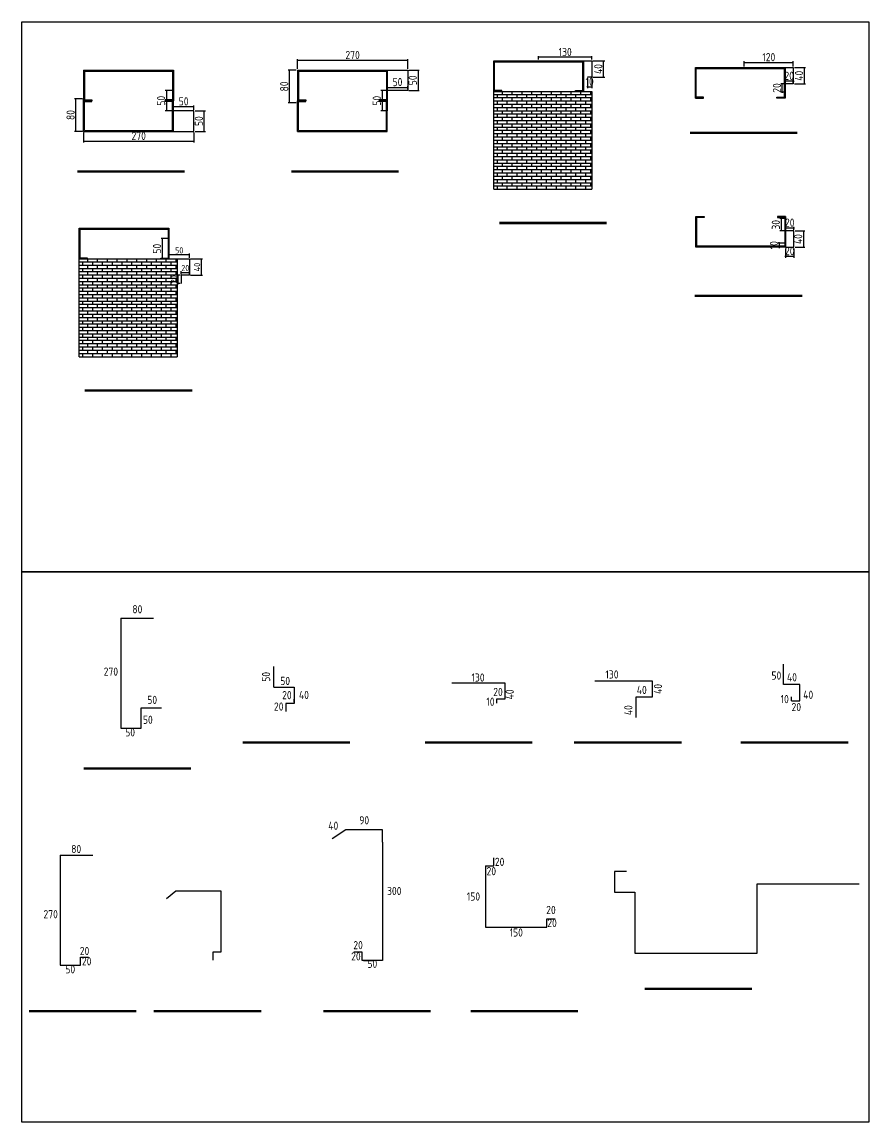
# Model space of a CAD drawing. Extents: x 810015 to 1451442, y -271755 to 145013.
# Drawn here: x 1251540 to 1272170, y 51790 to 78737 of the extents above; entities that cross this region are included whole.
import ezdxf

# ---------------------------------------------------------------- set-up
doc = ezdxf.new("R2010")
doc.units = 0
doc.header["$LTSCALE"] = 1000
doc.header["$MEASUREMENT"] = 0
doc.styles.get("Standard").update_dxf_attribs({"font": 'gbenor.shx', "bigfont": 'gbcbig.shx'})
doc.dimstyles.get("Standard").update_dxf_attribs({"dimscale": 100, "dimtxt": 2.5, "dimasz": 1, "dimexe": 2.5, "dimexo": 3, "dimgap": 1.5, "dimtad": 1, "dimdec": 0, "dimzin": 0, "dimdsep": 46, "dimtxsty": 'Standard', "dimblk": 'ARCHTICK', "dimcen": 0.09, "dimadec": 0, "dimazin": 0, "dimtfac": 1, "dimtdec": 0, "dimtix": 1, "dimtmove": 2, "dimatfit": 3, "dimfxl": 1, "dimtolj": 1, "dimtzin": 0, "dimarcsym": 0})

# ---------------------------------------------------------------- blocks, each defined once
blk = doc.blocks.new('_ArchTick')
at = {"color": 0, "linetype": 'ByBlock', "const_width": 0.4}
blk.add_lwpolyline([(-0.5, -0.5), (0.5, 0.5)], dxfattribs=at)
blk = doc.blocks.new('*D595')
at = {"color": 0, "lineweight": -2}
for p, q in [((1253050, 76029), (1253050, 75788)), ((1255750, 76029), (1255750, 75788)), ((1253050, 75818), (1255750, 75818))]:
    blk.add_line(p, q, dxfattribs=at)
at = {"layer": 'Defpoints', "color": 0}
for p in [(1253050, 76059), (1255750, 76059), (1255750, 75818)]:
    blk.add_point(p, dxfattribs=at)
at = {"color": 0, "lineweight": -2, "xscale": 20, "yscale": 20, "zscale": 20, "rotation": 180}
blk.add_blockref('_ArchTick', (1253050, 75818), dxfattribs=at)
at = {"color": 0, "lineweight": -2, "xscale": 20, "yscale": 20, "zscale": 20}
blk.add_blockref('_ArchTick', (1255750, 75818), dxfattribs=at)
at = {"color": 0, "insert": (1254400, 75948), "char_height": 200, "attachment_point": 5}
blk.add_mtext('\\A1;270', dxfattribs=at)
blk = doc.blocks.new('*D596')
at = {"color": 0, "lineweight": -2}
for p, q in [((1255780, 76559), (1256034, 76559)), ((1256004, 76059), (1256004, 76559)), ((1255780, 76059), (1256034, 76059))]:
    blk.add_line(p, q, dxfattribs=at)
at = {"layer": 'Defpoints', "color": 0}
for p in [(1255750, 76559), (1256004, 76559), (1255750, 76059)]:
    blk.add_point(p, dxfattribs=at)
at = {"color": 0, "lineweight": -2, "xscale": 20, "yscale": 20, "zscale": 20}
for p, rotation in [((1256004, 76559), 90), ((1256004, 76059), 270)]:
    blk.add_blockref('_ArchTick', p, dxfattribs=dict(at, rotation=rotation))
at = {"color": 0, "insert": (1255874, 76309), "char_height": 200, "attachment_point": 5, "rotation": 90}
blk.add_mtext('\\A1;50', dxfattribs=at)
blk = doc.blocks.new('*D597')
at = {"color": 0, "lineweight": -2}
for p, q in [((1258260, 77559), (1258065, 77559)), ((1258095, 76759), (1258095, 77559)), ((1258260, 76759), (1258065, 76759))]:
    blk.add_line(p, q, dxfattribs=at)
at = {"layer": 'Defpoints', "color": 0}
for p in [(1258095, 77559), (1258290, 77559), (1258290, 76759)]:
    blk.add_point(p, dxfattribs=at)
at = {"color": 0, "lineweight": -2, "xscale": 20, "yscale": 20, "zscale": 20}
for p, rotation in [((1258095, 77559), 90), ((1258095, 76759), 270)]:
    blk.add_blockref('_ArchTick', p, dxfattribs=dict(at, rotation=rotation))
at = {"color": 0, "insert": (1257965, 77159), "char_height": 200, "attachment_point": 5, "rotation": 90}
blk.add_mtext('\\A1;80', dxfattribs=at)
blk = doc.blocks.new('*D598')
at = {"color": 0, "lineweight": -2}
for p, q in [((1258290, 77589), (1258290, 77829)), ((1258290, 77799), (1260990, 77799)), ((1260990, 77589), (1260990, 77829))]:
    blk.add_line(p, q, dxfattribs=at)
at = {"layer": 'Defpoints', "color": 0}
for p in [(1260990, 77799), (1258290, 77559), (1260990, 77559)]:
    blk.add_point(p, dxfattribs=at)
at = {"color": 0, "lineweight": -2, "xscale": 20, "yscale": 20, "zscale": 20, "rotation": 180}
blk.add_blockref('_ArchTick', (1258290, 77799), dxfattribs=at)
at = {"color": 0, "lineweight": -2, "xscale": 20, "yscale": 20, "zscale": 20}
blk.add_blockref('_ArchTick', (1260990, 77799), dxfattribs=at)
at = {"color": 0, "insert": (1259640, 77929), "char_height": 200, "attachment_point": 5}
blk.add_mtext('\\A1;270', dxfattribs=at)
blk = doc.blocks.new('*D599')
at = {"color": 0, "lineweight": -2}
for p, q in [((1261020, 77559), (1261274, 77559)), ((1261244, 77559), (1261244, 77059)), ((1261020, 77059), (1261274, 77059))]:
    blk.add_line(p, q, dxfattribs=at)
at = {"layer": 'Defpoints', "color": 0}
for p in [(1260990, 77559), (1260990, 77059), (1261244, 77059)]:
    blk.add_point(p, dxfattribs=at)
at = {"color": 0, "lineweight": -2, "xscale": 20, "yscale": 20, "zscale": 20}
for p, rotation in [((1261244, 77559), 90), ((1261244, 77059), 270)]:
    blk.add_blockref('_ArchTick', p, dxfattribs=dict(at, rotation=rotation))
at = {"color": 0, "insert": (1261114, 77309), "char_height": 200, "attachment_point": 5, "rotation": 90}
blk.add_mtext('\\A1;50', dxfattribs=at)
blk = doc.blocks.new('*D600')
at = {"color": 0, "lineweight": -2}
for p, q in [((1260460, 77059), (1260332, 77059)), ((1260362, 77059), (1260362, 76559)), ((1260460, 76559), (1260332, 76559))]:
    blk.add_line(p, q, dxfattribs=at)
at = {"layer": 'Defpoints', "color": 0}
for p in [(1260490, 77059), (1260362, 76559), (1260490, 76559)]:
    blk.add_point(p, dxfattribs=at)
at = {"color": 0, "lineweight": -2, "xscale": 20, "yscale": 20, "zscale": 20}
for p, rotation in [((1260362, 77059), 90), ((1260362, 76559), 270)]:
    blk.add_blockref('_ArchTick', p, dxfattribs=dict(at, rotation=rotation))
at = {"color": 0, "insert": (1260232, 76809), "char_height": 200, "attachment_point": 5, "rotation": 90}
blk.add_mtext('\\A1;50', dxfattribs=at)
blk = doc.blocks.new('*D601')
at = {"color": 0, "lineweight": -2}
for p, q in [((1260490, 77089), (1260490, 77165)), ((1260490, 77135), (1260990, 77135)), ((1260990, 77089), (1260990, 77165))]:
    blk.add_line(p, q, dxfattribs=at)
at = {"layer": 'Defpoints', "color": 0}
for p in [(1260990, 77135), (1260490, 77059), (1260990, 77059)]:
    blk.add_point(p, dxfattribs=at)
at = {"color": 0, "lineweight": -2, "xscale": 20, "yscale": 20, "zscale": 20, "rotation": 180}
blk.add_blockref('_ArchTick', (1260490, 77135), dxfattribs=at)
at = {"color": 0, "lineweight": -2, "xscale": 20, "yscale": 20, "zscale": 20}
blk.add_blockref('_ArchTick', (1260990, 77135), dxfattribs=at)
at = {"color": 0, "insert": (1260740, 77265), "char_height": 200, "attachment_point": 5}
blk.add_mtext('\\A1;50', dxfattribs=at)
blk = doc.blocks.new('*D602')
at = {"color": 0, "lineweight": -2}
for p, q in [((1269237, 77651), (1269237, 77776)), ((1269237, 77746), (1270437, 77746)), ((1270437, 77651), (1270437, 77776))]:
    blk.add_line(p, q, dxfattribs=at)
at = {"layer": 'Defpoints', "color": 0}
for p in [(1269237, 77621), (1270437, 77746), (1270437, 77621)]:
    blk.add_point(p, dxfattribs=at)
at = {"color": 0, "lineweight": -2, "xscale": 20, "yscale": 20, "zscale": 20, "rotation": 180}
blk.add_blockref('_ArchTick', (1269237, 77746), dxfattribs=at)
at = {"color": 0, "lineweight": -2, "xscale": 20, "yscale": 20, "zscale": 20}
blk.add_blockref('_ArchTick', (1270437, 77746), dxfattribs=at)
at = {"color": 0, "insert": (1269837, 77876), "char_height": 200, "attachment_point": 5}
blk.add_mtext('\\A1;120', dxfattribs=at)
blk = doc.blocks.new('*D603')
at = {"color": 0, "lineweight": -2}
for p, q in [((1265528, 77786), (1265818, 77786)), ((1265788, 77386), (1265788, 77786)), ((1265528, 77386), (1265818, 77386))]:
    blk.add_line(p, q, dxfattribs=at)
at = {"layer": 'Defpoints', "color": 0}
for p in [(1265498, 77786), (1265788, 77786), (1265498, 77386)]:
    blk.add_point(p, dxfattribs=at)
at = {"color": 0, "lineweight": -2, "xscale": 20, "yscale": 20, "zscale": 20}
for p, rotation in [((1265788, 77786), 90), ((1265788, 77386), 270)]:
    blk.add_blockref('_ArchTick', p, dxfattribs=dict(at, rotation=rotation))
at = {"color": 0, "insert": (1265658, 77586), "char_height": 200, "attachment_point": 5, "rotation": 90}
blk.add_mtext('\\A1;40', dxfattribs=at)
blk = doc.blocks.new('*D604')
at = {"color": 0, "lineweight": -2}
for p, q in [((1265398, 77356), (1265398, 77118)), ((1265498, 77356), (1265498, 77118)), ((1265398, 77148), (1265378, 77148)), ((1265398, 77148), (1265498, 77148)), ((1265498, 77148), (1265518, 77148))]:
    blk.add_line(p, q, dxfattribs=at)
at = {"layer": 'Defpoints', "color": 0}
for p in [(1265398, 77386), (1265498, 77386), (1265498, 77148)]:
    blk.add_point(p, dxfattribs=at)
at = {"color": 0, "lineweight": -2, "xscale": 20, "yscale": 20, "zscale": 20}
blk.add_blockref('_ArchTick', (1265398, 77148), dxfattribs=at)
at = {"color": 0, "lineweight": -2, "xscale": 20, "yscale": 20, "zscale": 20, "rotation": 180}
blk.add_blockref('_ArchTick', (1265498, 77148), dxfattribs=at)
at = {"color": 0, "insert": (1265448, 77278), "char_height": 200, "attachment_point": 5}
blk.add_mtext('\\A1;10', dxfattribs=at)
blk = doc.blocks.new('*D605')
at = {"color": 0, "lineweight": -2}
for p, q in [((1264198, 77816), (1264198, 77903)), ((1265498, 77816), (1265498, 77903)), ((1265498, 77873), (1264198, 77873))]:
    blk.add_line(p, q, dxfattribs=at)
at = {"layer": 'Defpoints', "color": 0}
for p in [(1264198, 77873), (1264198, 77786), (1265498, 77786)]:
    blk.add_point(p, dxfattribs=at)
at = {"color": 0, "lineweight": -2, "xscale": 20, "yscale": 20, "zscale": 20, "rotation": 180}
blk.add_blockref('_ArchTick', (1264198, 77873), dxfattribs=at)
at = {"color": 0, "lineweight": -2, "xscale": 20, "yscale": 20, "zscale": 20}
blk.add_blockref('_ArchTick', (1265498, 77873), dxfattribs=at)
at = {"color": 0, "insert": (1264848, 78003), "char_height": 200, "attachment_point": 5}
blk.add_mtext('\\A1;130', dxfattribs=at)
blk = doc.blocks.new('*D606')
at = {"color": 0, "lineweight": -2}
for p, q in [((1270467, 77621), (1270739, 77621)), ((1270709, 77221), (1270709, 77621)), ((1270467, 77221), (1270739, 77221))]:
    blk.add_line(p, q, dxfattribs=at)
at = {"layer": 'Defpoints', "color": 0}
for p in [(1270437, 77621), (1270709, 77621), (1270437, 77221)]:
    blk.add_point(p, dxfattribs=at)
at = {"color": 0, "lineweight": -2, "xscale": 20, "yscale": 20, "zscale": 20}
for p, rotation in [((1270709, 77621), 90), ((1270709, 77221), 270)]:
    blk.add_blockref('_ArchTick', p, dxfattribs=dict(at, rotation=rotation))
at = {"color": 0, "insert": (1270579, 77421), "char_height": 200, "attachment_point": 5, "rotation": 90}
blk.add_mtext('\\A1;40', dxfattribs=at)
blk = doc.blocks.new('*D607')
at = {"color": 0, "lineweight": -2}
for p, q in [((1270237, 77290), (1270217, 77290)), ((1270237, 77251), (1270237, 77320)), ((1270437, 77290), (1270237, 77290)), ((1270437, 77251), (1270437, 77320)), ((1270437, 77290), (1270457, 77290))]:
    blk.add_line(p, q, dxfattribs=at)
at = {"layer": 'Defpoints', "color": 0}
for p in [(1270237, 77290), (1270237, 77221), (1270437, 77221)]:
    blk.add_point(p, dxfattribs=at)
at = {"color": 0, "lineweight": -2, "xscale": 20, "yscale": 20, "zscale": 20}
blk.add_blockref('_ArchTick', (1270237, 77290), dxfattribs=at)
at = {"color": 0, "lineweight": -2, "xscale": 20, "yscale": 20, "zscale": 20, "rotation": 180}
blk.add_blockref('_ArchTick', (1270437, 77290), dxfattribs=at)
at = {"color": 0, "insert": (1270337, 77420), "char_height": 200, "attachment_point": 5}
blk.add_mtext('\\A1;20', dxfattribs=at)
blk = doc.blocks.new('*D608')
at = {"color": 0, "lineweight": -2}
for p, q in [((1270207, 77221), (1270136, 77221)), ((1270166, 77221), (1270166, 77241)), ((1270166, 77021), (1270166, 77221)), ((1270207, 77021), (1270136, 77021)), ((1270166, 77021), (1270166, 77001))]:
    blk.add_line(p, q, dxfattribs=at)
at = {"layer": 'Defpoints', "color": 0}
for p in [(1270166, 77221), (1270237, 77221), (1270237, 77021)]:
    blk.add_point(p, dxfattribs=at)
at = {"color": 0, "lineweight": -2, "xscale": 20, "yscale": 20, "zscale": 20}
for p, rotation in [((1270166, 77221), 270), ((1270166, 77021), 90)]:
    blk.add_blockref('_ArchTick', p, dxfattribs=dict(at, rotation=rotation))
at = {"color": 0, "insert": (1270036, 77121), "char_height": 200, "attachment_point": 5, "rotation": 90}
blk.add_mtext('\\A1;20', dxfattribs=at)
blk = doc.blocks.new('*D609')
at = {"color": 0, "lineweight": -2}
for p, q in [((1255112, 73434), (1254949, 73434)), ((1254979, 72934), (1254979, 73434)), ((1255112, 72934), (1254949, 72934))]:
    blk.add_line(p, q, dxfattribs=at)
at = {"layer": 'Defpoints', "color": 0}
for p in [(1254979, 73434), (1255142, 73434), (1255142, 72934)]:
    blk.add_point(p, dxfattribs=at)
at = {"color": 0, "lineweight": -2, "xscale": 20, "yscale": 20, "zscale": 20}
for p, rotation in [((1254979, 73434), 90), ((1254979, 72934), 270)]:
    blk.add_blockref('_ArchTick', p, dxfattribs=dict(at, rotation=rotation))
at = {"color": 0, "insert": (1254849, 73184), "char_height": 200, "attachment_point": 5, "rotation": 90}
blk.add_mtext('\\A1;50', dxfattribs=at)
blk = doc.blocks.new('*D610')
at = {"color": 0, "lineweight": -2}
for p, q in [((1255672, 72934), (1255966, 72934)), ((1255936, 72534), (1255936, 72934)), ((1255672, 72534), (1255966, 72534))]:
    blk.add_line(p, q, dxfattribs=at)
at = {"layer": 'Defpoints', "color": 0}
for p in [(1255642, 72934), (1255936, 72934), (1255642, 72534)]:
    blk.add_point(p, dxfattribs=at)
at = {"color": 0, "lineweight": -2, "xscale": 20, "yscale": 20, "zscale": 20}
for p, rotation in [((1255936, 72934), 90), ((1255936, 72534), 270)]:
    blk.add_blockref('_ArchTick', p, dxfattribs=dict(at, rotation=rotation))
at = {"color": 0, "insert": (1255831, 72734), "char_height": 150, "attachment_point": 5, "rotation": 90}
blk.add_mtext('\\A1;40', dxfattribs=at)
blk = doc.blocks.new('*D611')
at = {"color": 0, "lineweight": -2}
for p, q in [((1255412, 72534), (1255335, 72534)), ((1255365, 72534), (1255365, 72554)), ((1255365, 72334), (1255365, 72534)), ((1255412, 72334), (1255335, 72334)), ((1255365, 72334), (1255365, 72314))]:
    blk.add_line(p, q, dxfattribs=at)
at = {"layer": 'Defpoints', "color": 0}
for p in [(1255365, 72534), (1255442, 72534), (1255442, 72334)]:
    blk.add_point(p, dxfattribs=at)
at = {"color": 0, "lineweight": -2, "xscale": 20, "yscale": 20, "zscale": 20}
for p, rotation in [((1255365, 72534), 270), ((1255365, 72334), 90)]:
    blk.add_blockref('_ArchTick', p, dxfattribs=dict(at, rotation=rotation))
at = {"color": 0, "insert": (1255260, 72434), "char_height": 150, "attachment_point": 5, "rotation": 90}
blk.add_mtext('\\A1;20', dxfattribs=at)
blk = doc.blocks.new('*D612')
at = {"color": 0, "lineweight": -2}
for p, q in [((1255442, 72604), (1255422, 72604)), ((1255442, 72564), (1255442, 72634)), ((1255442, 72604), (1255642, 72604)), ((1255642, 72564), (1255642, 72634)), ((1255642, 72604), (1255662, 72604))]:
    blk.add_line(p, q, dxfattribs=at)
at = {"layer": 'Defpoints', "color": 0}
for p in [(1255442, 72534), (1255642, 72604), (1255642, 72534)]:
    blk.add_point(p, dxfattribs=at)
at = {"color": 0, "lineweight": -2, "xscale": 20, "yscale": 20, "zscale": 20}
blk.add_blockref('_ArchTick', (1255442, 72604), dxfattribs=at)
at = {"color": 0, "lineweight": -2, "xscale": 20, "yscale": 20, "zscale": 20, "rotation": 180}
blk.add_blockref('_ArchTick', (1255642, 72604), dxfattribs=at)
at = {"color": 0, "insert": (1255542, 72709), "char_height": 150, "attachment_point": 5}
blk.add_mtext('\\A1;20', dxfattribs=at)
blk = doc.blocks.new('*D613')
at = {"color": 0, "lineweight": -2}
for p, q in [((1255142, 72964), (1255142, 73067)), ((1255642, 73037), (1255142, 73037)), ((1255642, 72964), (1255642, 73067))]:
    blk.add_line(p, q, dxfattribs=at)
at = {"layer": 'Defpoints', "color": 0}
for p in [(1255142, 73037), (1255142, 72934), (1255642, 72934)]:
    blk.add_point(p, dxfattribs=at)
at = {"color": 0, "lineweight": -2, "xscale": 20, "yscale": 20, "zscale": 20, "rotation": 180}
blk.add_blockref('_ArchTick', (1255142, 73037), dxfattribs=at)
at = {"color": 0, "lineweight": -2, "xscale": 20, "yscale": 20, "zscale": 20}
blk.add_blockref('_ArchTick', (1255642, 73037), dxfattribs=at)
at = {"color": 0, "insert": (1255392, 73142), "char_height": 150, "attachment_point": 5}
blk.add_mtext('\\A1;50', dxfattribs=at)
blk = doc.blocks.new('*D614')
at = {"color": 0, "lineweight": -2}
for p, q in [((1270480, 73620), (1270717, 73620)), ((1270687, 73620), (1270687, 73220)), ((1270480, 73220), (1270717, 73220))]:
    blk.add_line(p, q, dxfattribs=at)
at = {"layer": 'Defpoints', "color": 0}
for p in [(1270450, 73620), (1270450, 73220), (1270687, 73220)]:
    blk.add_point(p, dxfattribs=at)
at = {"color": 0, "lineweight": -2, "xscale": 20, "yscale": 20, "zscale": 20}
for p, rotation in [((1270687, 73620), 90), ((1270687, 73220), 270)]:
    blk.add_blockref('_ArchTick', p, dxfattribs=dict(at, rotation=rotation))
at = {"color": 0, "insert": (1270557, 73420), "char_height": 200, "attachment_point": 5, "rotation": 90}
blk.add_mtext('\\A1;40', dxfattribs=at)
blk = doc.blocks.new('*D615')
at = {"color": 0, "lineweight": -2}
for p, q in [((1270250, 73190), (1270250, 72964)), ((1270450, 73190), (1270450, 72964)), ((1270250, 72994), (1270230, 72994)), ((1270450, 72994), (1270250, 72994)), ((1270450, 72994), (1270470, 72994))]:
    blk.add_line(p, q, dxfattribs=at)
at = {"layer": 'Defpoints', "color": 0}
for p in [(1270250, 73220), (1270450, 73220), (1270250, 72994)]:
    blk.add_point(p, dxfattribs=at)
at = {"color": 0, "lineweight": -2, "xscale": 20, "yscale": 20, "zscale": 20}
blk.add_blockref('_ArchTick', (1270250, 72994), dxfattribs=at)
at = {"color": 0, "lineweight": -2, "xscale": 20, "yscale": 20, "zscale": 20, "rotation": 180}
blk.add_blockref('_ArchTick', (1270450, 72994), dxfattribs=at)
at = {"color": 0, "insert": (1270350, 73124), "char_height": 200, "attachment_point": 5}
blk.add_mtext('\\A1;20', dxfattribs=at)
blk = doc.blocks.new('*D616')
at = {"color": 0, "lineweight": -2}
for p, q in [((1270220, 73320), (1270064, 73320)), ((1270094, 73320), (1270094, 73340)), ((1270094, 73320), (1270094, 73220)), ((1270220, 73220), (1270064, 73220)), ((1270094, 73220), (1270094, 73200))]:
    blk.add_line(p, q, dxfattribs=at)
at = {"layer": 'Defpoints', "color": 0}
for p in [(1270250, 73320), (1270094, 73220), (1270250, 73220)]:
    blk.add_point(p, dxfattribs=at)
at = {"color": 0, "lineweight": -2, "xscale": 20, "yscale": 20, "zscale": 20}
for p, rotation in [((1270094, 73320), 270), ((1270094, 73220), 90)]:
    blk.add_blockref('_ArchTick', p, dxfattribs=dict(at, rotation=rotation))
at = {"color": 0, "insert": (1269964, 73270), "char_height": 200, "attachment_point": 5, "rotation": 90}
blk.add_mtext('\\A1;10', dxfattribs=at)
blk = doc.blocks.new('*D718')
at = {"color": 0, "lineweight": -2}
for p, q in [((1270250, 73692), (1270230, 73692)), ((1270250, 73650), (1270250, 73722)), ((1270250, 73692), (1270450, 73692)), ((1270450, 73650), (1270450, 73722)), ((1270450, 73692), (1270470, 73692))]:
    blk.add_line(p, q, dxfattribs=at)
at = {"layer": 'Defpoints', "color": 0}
for p in [(1270250, 73620), (1270450, 73692), (1270450, 73620)]:
    blk.add_point(p, dxfattribs=at)
at = {"color": 0, "lineweight": -2, "xscale": 20, "yscale": 20, "zscale": 20}
blk.add_blockref('_ArchTick', (1270250, 73692), dxfattribs=at)
at = {"color": 0, "lineweight": -2, "xscale": 20, "yscale": 20, "zscale": 20, "rotation": 180}
blk.add_blockref('_ArchTick', (1270450, 73692), dxfattribs=at)
at = {"color": 0, "insert": (1270350, 73822), "char_height": 200, "attachment_point": 5}
blk.add_mtext('\\A1;20', dxfattribs=at)
blk = doc.blocks.new('*D719')
at = {"color": 0, "lineweight": -2}
for p, q in [((1270220, 73920), (1270110, 73920)), ((1270140, 73920), (1270140, 73620)), ((1270220, 73620), (1270110, 73620))]:
    blk.add_line(p, q, dxfattribs=at)
at = {"layer": 'Defpoints', "color": 0}
for p in [(1270250, 73920), (1270140, 73620), (1270250, 73620)]:
    blk.add_point(p, dxfattribs=at)
at = {"color": 0, "lineweight": -2, "xscale": 20, "yscale": 20, "zscale": 20}
for p, rotation in [((1270140, 73920), 90), ((1270140, 73620), 270)]:
    blk.add_blockref('_ArchTick', p, dxfattribs=dict(at, rotation=rotation))
at = {"color": 0, "insert": (1270010, 73770), "char_height": 200, "attachment_point": 5, "rotation": 90}
blk.add_mtext('\\A1;30', dxfattribs=at)
blk = doc.blocks.new('*D720')
at = {"color": 0, "lineweight": -2}
for p, q in [((1253020, 76859), (1252830, 76859)), ((1252860, 76059), (1252860, 76859)), ((1253020, 76059), (1252830, 76059))]:
    blk.add_line(p, q, dxfattribs=at)
at = {"layer": 'Defpoints', "color": 0}
for p in [(1252860, 76859), (1253050, 76859), (1253050, 76059)]:
    blk.add_point(p, dxfattribs=at)
at = {"color": 0, "lineweight": -2, "xscale": 20, "yscale": 20, "zscale": 20}
for p, rotation in [((1252860, 76859), 90), ((1252860, 76059), 270)]:
    blk.add_blockref('_ArchTick', p, dxfattribs=dict(at, rotation=rotation))
at = {"color": 0, "insert": (1252730, 76459), "char_height": 200, "attachment_point": 5, "rotation": 90}
blk.add_mtext('\\A1;80', dxfattribs=at)
blk = doc.blocks.new('*D721')
at = {"color": 0, "lineweight": -2}
for p, q in [((1255250, 76589), (1255250, 76693)), ((1255750, 76663), (1255250, 76663)), ((1255750, 76589), (1255750, 76693))]:
    blk.add_line(p, q, dxfattribs=at)
at = {"layer": 'Defpoints', "color": 0}
for p in [(1255250, 76663), (1255250, 76559), (1255750, 76559)]:
    blk.add_point(p, dxfattribs=at)
at = {"color": 0, "lineweight": -2, "xscale": 20, "yscale": 20, "zscale": 20, "rotation": 180}
blk.add_blockref('_ArchTick', (1255250, 76663), dxfattribs=at)
at = {"color": 0, "lineweight": -2, "xscale": 20, "yscale": 20, "zscale": 20}
blk.add_blockref('_ArchTick', (1255750, 76663), dxfattribs=at)
at = {"color": 0, "insert": (1255500, 76793), "char_height": 200, "attachment_point": 5}
blk.add_mtext('\\A1;50', dxfattribs=at)
blk = doc.blocks.new('*D722')
at = {"color": 0, "lineweight": -2}
for p, q in [((1255220, 77059), (1255048, 77059)), ((1255078, 77059), (1255078, 76559)), ((1255220, 76559), (1255048, 76559))]:
    blk.add_line(p, q, dxfattribs=at)
at = {"layer": 'Defpoints', "color": 0}
for p in [(1255250, 77059), (1255078, 76559), (1255250, 76559)]:
    blk.add_point(p, dxfattribs=at)
at = {"color": 0, "lineweight": -2, "xscale": 20, "yscale": 20, "zscale": 20}
for p, rotation in [((1255078, 77059), 90), ((1255078, 76559), 270)]:
    blk.add_blockref('_ArchTick', p, dxfattribs=dict(at, rotation=rotation))
at = {"color": 0, "insert": (1254948, 76809), "char_height": 200, "attachment_point": 5, "rotation": 90}
blk.add_mtext('\\A1;50', dxfattribs=at)

msp = doc.modelspace()

# ---------------------------------------------------------------- hatches: boundary and pattern name
h = msp.add_hatch()
h.set_pattern_fill('AR-BRSTD', color=3, scale=100, style=0)
h.set_pattern_definition([(0, (745278.73, 32.186), (0, 80.138549), []), (90, (745278.73, 32.19), (-120.1928, 80.13855), [80.13855, -80.13854])])
h.paths.add_polyline_path([(1263098.4, 74641.1), (1265498.4, 74641.1), (1265498.4, 77036.1), (1265298.4, 77036.1), (1265098.4, 77036.1), (1263098.4, 77036.1)])
h = msp.add_hatch()
h.set_pattern_fill('AR-BRSTD', color=3, scale=100, style=0)
h.set_pattern_definition([(0, (735121.84, -4070.1), (0, 80.138549), []), (90, (735121.84, -4070.1), (-120.1928, 80.13855), [80.13855, -80.13854])])
h.paths.add_polyline_path([(1252941.5, 70538.8), (1255341.5, 70538.8), (1255341.5, 72933.9), (1255141.5, 72933.9), (1254941.5, 72933.9), (1252941.5, 72933.9)])

# ---------------------------------------------------------------- linework, layer by layer
for p, q in [((1263098.4, 77036.1), (1263098.4, 77786.1)), ((1263098.4, 77786.1), (1265298.4, 77786.1)), ((1263120.4, 77058.1), (1263120.4, 77764.1)), ((1263120.4, 77764.1), (1265298.4, 77764.1)), ((1265276.4, 77786.1), (1265276.4, 77058.1)), ((1265298.4, 77786.1), (1265298.4, 77036.1)), ((1268037.4, 76871.4), (1268037.4, 77621.4)), ((1268037.4, 77621.4), (1270237.4, 77621.4)), ((1270215.4, 77621.4), (1270215.4, 76893.4)), ((1270237.4, 77621.4), (1270237.4, 76871.4)), ((1253050.5, 77558.8), (1255250.5, 77558.8)), ((1253050.5, 77558.8), (1253050.5, 76808.8)), ((1253072.5, 77536.8), (1255228.5, 77536.8)), ((1253072.5, 77536.8), (1253072.5, 76830.8)), ((1255228.5, 77536.8), (1255228.5, 76830.8)), ((1255250.5, 77558.8), (1255250.5, 76808.8)), ((1258290.3, 77558.8), (1260490.3, 77558.8)), ((1258290.3, 77558.8), (1258290.3, 76808.8)), ((1258312.3, 77536.8), (1260468.3, 77536.8)), ((1258312.3, 77536.8), (1258312.3, 76830.8)), ((1260468.3, 77536.8), (1260468.3, 76830.8)), ((1260490.3, 77558.8), (1260490.3, 76808.8)), ((1268059.4, 76893.4), (1268059.4, 77599.4)), ((1268059.4, 77599.4), (1270237.4, 77599.4)), ((1253050.5, 76808.8), (1253250.5, 76808.8)), ((1253050.5, 76058.8), (1253050.5, 76808.8)), ((1253050.5, 76808.8), (1253250.5, 76808.8)), ((1253072.5, 76830.8), (1253250.5, 76830.8)), ((1253250.5, 76830.8), (1253250.5, 76808.8)), ((1253250.5, 76786.8), (1253250.5, 76808.8)), ((1255228.5, 76830.8), (1255050.5, 76830.8)), ((1255050.5, 76830.8), (1255050.5, 76808.8)), ((1255250.5, 76808.8), (1255050.5, 76808.8)), ((1255250.5, 76808.8), (1255050.5, 76808.8)), ((1255050.5, 76786.8), (1255050.5, 76808.8)), ((1255250.5, 76058.8), (1255250.5, 76808.8)), ((1258290.3, 76808.8), (1258490.3, 76808.8)), ((1258290.3, 76058.8), (1258290.3, 76808.8)), ((1258290.3, 76808.8), (1258490.3, 76808.8)), ((1258312.3, 76830.8), (1258490.3, 76830.8)), ((1258490.3, 76830.8), (1258490.3, 76808.8)), ((1258490.3, 76786.8), (1258490.3, 76808.8)), ((1260468.3, 76830.8), (1260290.3, 76830.8)), ((1260290.3, 76830.8), (1260290.3, 76808.8)), ((1260490.3, 76808.8), (1260290.3, 76808.8)), ((1260490.3, 76808.8), (1260290.3, 76808.8)), ((1260290.3, 76786.8), (1260290.3, 76808.8)), ((1260490.3, 76058.8), (1260490.3, 76808.8)), ((1263098.4, 77036.1), (1265498.4, 77036.1)), ((1263098.4, 74641.1), (1263098.4, 77036.1)), ((1263098.4, 77036.1), (1263298.4, 77036.1)), ((1263298.4, 77058.1), (1263120.4, 77058.1)), ((1263298.4, 77036.1), (1263298.4, 77058.1)), ((1265098.4, 77036.1), (1265098.4, 77058.1)), ((1265098.4, 77058.1), (1265276.4, 77058.1)), ((1265298.4, 77036.1), (1265098.4, 77036.1)), ((1265498.4, 77036.1), (1265498.4, 74641.1)), ((1268037.4, 76871.4), (1268237.4, 76871.4)), ((1268237.4, 76893.4), (1268059.4, 76893.4)), ((1268237.4, 76871.4), (1268237.4, 76893.4)), ((1270037.4, 76871.4), (1270037.4, 76893.4)), ((1270037.4, 76893.4), (1270215.4, 76893.4)), ((1270237.4, 76871.4), (1270037.4, 76871.4)), ((1253072.5, 76080.8), (1253072.5, 76786.8)), ((1253072.5, 76786.8), (1253250.5, 76786.8)), ((1255228.5, 76786.8), (1255050.5, 76786.8)), ((1255228.5, 76080.8), (1255228.5, 76786.8)), ((1258312.3, 76080.8), (1258312.3, 76786.8)), ((1258312.3, 76786.8), (1258490.3, 76786.8)), ((1260468.3, 76786.8), (1260290.3, 76786.8)), ((1260468.3, 76080.8), (1260468.3, 76786.8)), ((1253050.5, 76058.8), (1255250.5, 76058.8)), ((1253072.5, 76080.8), (1255228.5, 76080.8)), ((1258290.3, 76058.8), (1260490.3, 76058.8)), ((1258312.3, 76080.8), (1260468.3, 76080.8)), ((1267910.9, 76041.8), (1270535.8, 76041.8)), ((1267910.9, 76011.8), (1270535.8, 76011.8)), ((1252899.5, 75094.2), (1255524.4, 75094.2)), ((1252899.5, 75064.2), (1255524.4, 75064.2)), ((1258139.3, 75094.2), (1260764.2, 75094.2)), ((1258139.3, 75064.2), (1260764.2, 75064.2)), ((1268049.9, 73220.4), (1268049.9, 73970.4)), ((1268049.9, 73970.4), (1268249.9, 73970.4)), ((1268071.9, 73220.4), (1268071.9, 73948.4)), ((1268249.9, 73948.4), (1268071.9, 73948.4)), ((1268249.9, 73970.4), (1268249.9, 73948.4)), ((1270249.9, 73970.4), (1270049.9, 73970.4)), ((1270049.9, 73970.4), (1270049.9, 73948.4)), ((1270049.9, 73948.4), (1270227.9, 73948.4)), ((1270227.9, 73948.4), (1270227.9, 73242.4)), ((1270249.9, 73970.4), (1270249.9, 73220.4)), ((1252941.5, 72933.9), (1252941.5, 73683.9)), ((1252941.5, 73683.9), (1255141.5, 73683.9)), ((1252963.5, 72955.9), (1252963.5, 73661.9)), ((1252963.5, 73661.9), (1255141.5, 73661.9)), ((1255119.5, 73683.9), (1255119.5, 72955.9)), ((1255141.5, 73683.9), (1255141.5, 72933.9)), ((1263239.5, 73832.8), (1265864.3, 73832.8)), ((1263239.5, 73802.8), (1265864.3, 73802.8)), ((1270227.9, 73242.4), (1268049.9, 73242.4)), ((1270249.9, 73220.4), (1268049.9, 73220.4)), ((1252941.5, 72933.9), (1255341.5, 72933.9)), ((1252941.5, 70538.8), (1252941.5, 72933.9)), ((1252941.5, 72933.9), (1253141.5, 72933.9)), ((1253141.5, 72955.9), (1252963.5, 72955.9)), ((1253141.5, 72933.9), (1253141.5, 72955.9)), ((1254941.5, 72933.9), (1254941.5, 72955.9)), ((1254941.5, 72955.9), (1255119.5, 72955.9)), ((1255141.5, 72933.9), (1254941.5, 72933.9)), ((1255341.5, 72933.9), (1255341.5, 70538.8)), ((1268026.2, 72049.4), (1270651.1, 72049.4)), ((1268026.2, 72019.4), (1270651.1, 72019.4)), ((1253082.6, 69730.5), (1255707.5, 69730.5)), ((1253082.6, 69700.5), (1255707.5, 69700.5)), ((1256951.5, 61105.1), (1259576.4, 61105.1)), ((1256951.5, 61075.1), (1259576.4, 61075.1)), ((1261417.7, 61105.1), (1264042.6, 61105.1)), ((1261417.7, 61075.1), (1264042.6, 61075.1)), ((1265070.8, 61105.1), (1267695.7, 61105.1)), ((1265070.8, 61075.1), (1267695.7, 61075.1)), ((1269155.1, 61105.1), (1271780, 61105.1)), ((1269155.1, 61075.1), (1271780, 61075.1)), ((1253051.3, 60470.2), (1255676.2, 60470.2)), ((1253051.3, 60440.2), (1255676.2, 60440.2)), ((1266797.7, 55072.7), (1269422.6, 55072.7)), ((1266797.7, 55042.7), (1269422.6, 55042.7)), ((1251716.6, 54525.1), (1254341.5, 54525.1)), ((1251716.6, 54495.1), (1254341.5, 54495.1)), ((1254772.5, 54525.1), (1257397.4, 54525.1)), ((1254772.5, 54495.1), (1257397.4, 54495.1)), ((1258927.5, 54525.1), (1261552.4, 54525.1)), ((1258927.5, 54495.1), (1261552.4, 54495.1)), ((1262534.2, 54525.1), (1265159.1, 54525.1)), ((1262534.2, 54495.1), (1265159.1, 54495.1))]:
    msp.add_line(p, q)
at = {"color": 2}
for p, q in [((1264198.4, 77786.1), (1265498.4, 77786.1)), ((1265498.4, 77786.1), (1265498.4, 77386.1)), ((1269237.4, 77621.4), (1270437.4, 77621.4)), ((1270437.4, 77621.4), (1270437.4, 77221.4)), ((1258290.3, 77558.8), (1260990.3, 77558.8)), ((1258290.3, 77558.8), (1258290.3, 76758.8)), ((1260990.3, 77558.8), (1260990.3, 77058.8)), ((1265498.4, 77386.1), (1265398.4, 77386.1)), ((1270437.4, 77221.4), (1270237.4, 77221.4)), ((1270237.4, 77221.4), (1270237.4, 77021.4)), ((1253050.5, 76058.8), (1253050.5, 76858.8)), ((1255250.5, 76558.8), (1255250.5, 77058.8)), ((1260990.3, 77058.8), (1260490.3, 77058.8)), ((1260490.3, 77058.8), (1260490.3, 76558.8)), ((1255750.5, 76558.8), (1255250.5, 76558.8)), ((1255250.5, 76558.8), (1255250.5, 76558.8)), ((1255750.5, 76058.8), (1255750.5, 76558.8)), ((1253050.5, 76058.8), (1255750.5, 76058.8)), ((1270249.9, 73620.4), (1270249.9, 73920.4)), ((1270449.9, 73620.4), (1270249.9, 73620.4)), ((1270449.9, 73220.4), (1270449.9, 73620.4)), ((1255141.5, 72933.9), (1255141.5, 73433.9)), ((1270249.9, 73220.4), (1270249.9, 73320.4)), ((1270249.9, 73220.4), (1270449.9, 73220.4)), ((1255141.5, 72933.9), (1255641.5, 72933.9)), ((1255641.5, 72933.9), (1255641.5, 72533.9)), ((1255641.5, 72533.9), (1255441.5, 72533.9)), ((1255441.5, 72533.9), (1255441.5, 72333.9)), ((1253961.1, 64135), (1253961.1, 61435)), ((1253961.1, 64135), (1254761.1, 64135)), ((1257707.2, 62446.5), (1257707.2, 62946.5)), ((1270195.5, 62506.3), (1270195.5, 63006.3)), ((1262068, 62551.5), (1263368, 62551.5)), ((1263368, 62551.5), (1263368, 62151.5)), ((1265578.1, 62599.1), (1266978.1, 62599.1)), ((1266978.1, 62599.1), (1266978.1, 62199.1)), ((1257707.2, 62446.5), (1258207.2, 62446.5)), ((1258207.2, 62446.5), (1258207.2, 62046.5)), ((1270595.5, 62506.3), (1270195.5, 62506.3)), ((1270595.5, 62106.3), (1270595.5, 62506.3)), ((1258207.2, 62046.5), (1258007.2, 62046.5)), ((1258007.2, 62046.5), (1258007.2, 61846.5)), ((1258207.2, 62076.5), (1258207.2, 62146.1)), ((1263368, 62151.5), (1263168, 62151.5)), ((1263168, 62151.5), (1263168, 62051.5)), ((1266978.1, 62199.1), (1266578.1, 62199.1)), ((1266578.1, 62199.1), (1266578.1, 61699.1)), ((1270395.5, 62106.3), (1270395.5, 62206.3)), ((1270395.5, 62106.3), (1270595.5, 62106.3)), ((1254461.1, 61435), (1254461.1, 61935)), ((1254461.1, 61935), (1254961.1, 61935)), ((1254491.1, 61935), (1254572.6, 61935)), ((1253961.1, 61435), (1254461.1, 61435)), ((1259474.3, 58947.1), (1259141.3, 58725.7)), ((1260374.3, 58947.1), (1259474.3, 58947.1)), ((1260374.3, 58647.1), (1260374.3, 58947.1)), ((1260374.3, 58647.1), (1260374.3, 55747.1)), ((1252473.1, 58331), (1253273.1, 58331)), ((1252473.1, 58331), (1252473.1, 55631)), ((1263100, 58064), (1263100, 58264)), ((1262900, 58064), (1262900, 56564)), ((1262900, 58064), (1263100, 58064)), ((1262900, 58034), (1262900, 57799.8)), ((1266354.1, 57924.6), (1266054.1, 57924.6)), ((1266054.1, 57924.6), (1266054.1, 57424.6)), ((1255079.7, 57263.1), (1255312.3, 57452.5)), ((1255312.3, 57452.5), (1256412.3, 57452.5)), ((1256412.3, 57452.5), (1256412.3, 55952.5)), ((1266054.1, 57424.6), (1266554.1, 57424.6)), ((1266554.1, 57424.6), (1266554.1, 55924.6)), ((1269554.1, 55924.6), (1269554.1, 57624.6)), ((1269554.1, 57624.6), (1272054.1, 57624.6)), ((1264400, 56564), (1264400, 56764)), ((1264400, 56764), (1264600, 56764)), ((1262900, 56564), (1264400, 56564)), ((1252973.1, 55631), (1252973.1, 55831)), ((1252973.1, 55831), (1253173.1, 55831)), ((1256412.3, 55952.5), (1256212.3, 55952.5)), ((1256212.3, 55952.5), (1256212.3, 55752.5)), ((1259874.3, 55947.1), (1259674.3, 55947.1)), ((1259874.3, 55747.1), (1259874.3, 55947.1)), ((1266554.1, 55924.6), (1269554.1, 55924.6)), ((1252473.1, 55631), (1252973.1, 55631)), ((1260374.3, 55747.1), (1259874.3, 55747.1)), ((1259904.3, 55747.1), (1260152.7, 55747.1))]:
    msp.add_line(p, q, dxfattribs=at)
at = {"color": 3}
for p, q in [((1263098.4, 74641.1), (1265498.4, 74641.1)), ((1252941.5, 70538.8), (1255341.5, 70538.8))]:
    msp.add_line(p, q, dxfattribs=at)
for points in [[(1251540.3, 78737.5), (1272285.3, 78737.5), (1272285.3, 65263.9), (1251540.3, 65263.9)], [(1251540.3, 65263.9), (1272285.3, 65263.9), (1272285.3, 51790.2), (1251540.3, 51790.2)]]:
    msp.add_lwpolyline(points, close=True)

# ---------------------------------------------------------------- texts
at = {"color": 2}
for s, p in [('270', (1253541.8, 62724.2)), ('50', (1257867.5, 62495.8)), ('130', (1262552.5, 62578.7)), ('20', (1257914, 62147)), ('40', (1258325.7, 62152.7)), ('20', (1263085.8, 62225)), ('20', (1257713.3, 61867.7)), ('10', (1262916, 61986))]:
    msp.add_text(s, height=200, dxfattribs=at).set_placement(p)
for s, p in [('50', (1257621, 62574.9)), ('40', (1263589.6, 62143.3))]:
    msp.add_text(s, height=200, rotation=90, dxfattribs=at).set_placement(p)
at = {"color": 2, "char_height": 200, "attachment_point": 5}
for s, insert in [('\\A1;80', (1254366.3, 64352)), ('\\A1;130', (1265994.7, 62753.9)), ('\\A1;50', (1270022.9, 62727.5)), ('\\A1;40', (1270404.4, 62684.7)), ('\\A1;40', (1266724.5, 62375.4)), ('\\A1;10', (1270226.5, 62149.1)), ('\\A1;40', (1270803.2, 62256.3)), ('\\A1;50', (1254729.8, 62131.6)), ('\\A1;20', (1270511.6, 61955.9)), ('\\A1;50', (1254623, 61643.5)), ('\\A1;50', (1254189.5, 61335.4)), ('\\A1;40', (1259166.9, 59048.3)), ('\\A1;90', (1259924.3, 59181.8)), ('\\A1;80', (1252868.3, 58478.3)), ('\\A1;20', (1263242, 58164)), ('\\A1;20', (1263038.8, 57934.8)), ('\\A1;300', (1260660.7, 57450.3)), ('\\A1;150', (1262600.9, 57314)), ('\\A1;270', (1252242.8, 56881)), ('\\A1;20', (1264500, 56984.4)), ('\\A1;20', (1264526.4, 56664)), ('\\A1;150', (1263650, 56432.5)), ('\\A1;20', (1253073.1, 55980.7)), ('\\A1;20', (1259774.3, 56122.8)), ('\\A1;20', (1253125.7, 55727.5)), ('\\A1;20', (1259721.6, 55847.1)), ('\\A1;50', (1252723.1, 55531.1)), ('\\A1;50', (1260124.3, 55666.1))]:
    msp.add_mtext(s, dxfattribs=dict(at, insert=insert))
at = {"color": 2, "char_height": 200, "attachment_point": 5, "rotation": 90}
for insert in [(1267120.1, 62399.1), (1266395.2, 61878.7)]:
    msp.add_mtext('\\A1;40', dxfattribs=dict(at, insert=insert))

# ---------------------------------------------------------------- dimensions: what is measured, and where the dimension line sits
at = {"color": 3}
for p1, p2, distance, override, picture, middle in [((1258290.3, 77558.8), (1260990.3, 77558.8), 240.6, {"dimtxt": 2, "dimasz": 0.2, "dimexe": 0.3, "dimexo": 0.3, "dimgap": 0.3, "dimlfac": 0.1}, '*D598', (1259640.3, 77929.4)), ((1265498.4, 77786.1), (1264198.4, 77786.1), -87.3, {"dimtxt": 2, "dimasz": 0.2, "dimexe": 0.3, "dimexo": 0.3, "dimgap": 0.3, "dimlfac": 0.1}, '*D605', (1264848.4, 78003.5)), ((1269237.4, 77621.4), (1270437.4, 77621.4), 124.7, {"dimtxt": 2, "dimasz": 0.2, "dimexe": 0.3, "dimexo": 0.3, "dimgap": 0.3, "dimlfac": 0.1}, '*D602', (1269837.4, 77876.1)), ((1265498.4, 77386.1), (1265498.4, 77786.1), -289.9, {"dimtxt": 2, "dimasz": 0.2, "dimexe": 0.3, "dimexo": 0.3, "dimgap": 0.3, "dimlfac": 0.1}, '*D603', (1265658.3, 77586.1)), ((1270437.4, 77221.4), (1270437.4, 77621.4), -272, {"dimtxt": 2, "dimasz": 0.2, "dimexe": 0.3, "dimexo": 0.3, "dimgap": 0.3, "dimlfac": 0.1}, '*D606', (1270579.4, 77421.4)), ((1258290.3, 76758.8), (1258290.3, 77558.8), 195.1, {"dimtxt": 2, "dimasz": 0.2, "dimexe": 0.3, "dimexo": 0.3, "dimgap": 0.3, "dimlfac": 0.1}, '*D597', (1257965.2, 77158.8)), ((1260490.3, 77058.8), (1260990.3, 77058.8), 76.3, {"dimtxt": 2, "dimasz": 0.2, "dimexe": 0.3, "dimexo": 0.3, "dimgap": 0.3, "dimlfac": 0.1}, '*D601', (1260740.3, 77265.2)), ((1260990.3, 77558.8), (1260990.3, 77058.8), 253.8, {"dimtxt": 2, "dimasz": 0.2, "dimexe": 0.3, "dimexo": 0.3, "dimgap": 0.3, "dimlfac": 0.1}, '*D599', (1261114.1, 77308.8)), ((1265398.4, 77386.1), (1265498.4, 77386.1), -237.7, {"dimtxt": 2, "dimasz": 0.2, "dimexe": 0.3, "dimexo": 0.3, "dimgap": 0.3, "dimlfac": 0.1}, '*D604', (1265448.4, 77278.4)), ((1270437.4, 77221.4), (1270237.4, 77221.4), -68.6, {"dimtxt": 2, "dimasz": 0.2, "dimexe": 0.3, "dimexo": 0.3, "dimgap": 0.3, "dimlfac": 0.1}, '*D607', (1270337.4, 77420)), ((1255250.5, 77058.8), (1255250.5, 76558.8), -172.5, {"dimtxt": 2, "dimasz": 0.2, "dimexe": 0.3, "dimexo": 0.3, "dimgap": 0.3, "dimlfac": 0.1}, '*D722', (1254947.9, 76808.8)), ((1260490.3, 77058.8), (1260490.3, 76558.8), -128, {"dimtxt": 2, "dimasz": 0.2, "dimexe": 0.3, "dimexo": 0.3, "dimgap": 0.3, "dimlfac": 0.1}, '*D600', (1260232.3, 76808.8)), ((1270237.4, 77021.4), (1270237.4, 77221.4), 71.7, {"dimtxt": 2, "dimasz": 0.2, "dimexe": 0.3, "dimexo": 0.3, "dimgap": 0.3, "dimlfac": 0.1}, '*D608', (1270035.8, 77121.4)), ((1253050.5, 76058.8), (1253050.5, 76858.8), 190.2, {"dimtxt": 2, "dimasz": 0.2, "dimexe": 0.3, "dimexo": 0.3, "dimgap": 0.3, "dimlfac": 0.1}, '*D720', (1252730.3, 76458.8)), ((1255750.5, 76558.8), (1255250.5, 76558.8), -104.2, {"dimtxt": 2, "dimasz": 0.2, "dimexe": 0.3, "dimexo": 0.3, "dimgap": 0.3, "dimlfac": 0.1}, '*D721', (1255500.5, 76793)), ((1255750.5, 76058.8), (1255750.5, 76558.8), -253.8, {"dimtxt": 2, "dimasz": 0.2, "dimexe": 0.3, "dimexo": 0.3, "dimgap": 0.3, "dimlfac": 0.1}, '*D596', (1255874.2, 76308.8)), ((1253050.5, 76058.8), (1255750.5, 76058.8), -240.6, {"dimtxt": 2, "dimasz": 0.2, "dimexe": 0.3, "dimexo": 0.3, "dimgap": 0.3, "dimlfac": 0.1}, '*D595', (1254400.5, 75948.3)), ((1270249.9, 73920.4), (1270249.9, 73620.4), -109.4, {"dimtxt": 2, "dimasz": 0.2, "dimexe": 0.3, "dimexo": 0.3, "dimgap": 0.3, "dimlfac": 0.1}, '*D719', (1270010.5, 73770.4)), ((1270249.9, 73620.4), (1270449.9, 73620.4), 72, {"dimtxt": 2, "dimasz": 0.2, "dimexe": 0.3, "dimexo": 0.3, "dimgap": 0.3, "dimlfac": 0.1}, '*D718', (1270349.9, 73822.4)), ((1270449.9, 73620.4), (1270449.9, 73220.4), 237.6, {"dimtxt": 2, "dimasz": 0.2, "dimexe": 0.3, "dimexo": 0.3, "dimgap": 0.3, "dimlfac": 0.1}, '*D614', (1270557.4, 73420.4)), ((1255141.5, 72933.9), (1255141.5, 73433.9), 162.5, {"dimtxt": 2, "dimasz": 0.2, "dimexe": 0.3, "dimexo": 0.3, "dimgap": 0.3, "dimlfac": 0.1}, '*D609', (1254849, 73183.9)), ((1270249.9, 73320.4), (1270249.9, 73220.4), -156.1, {"dimtxt": 2, "dimasz": 0.2, "dimexe": 0.3, "dimexo": 0.3, "dimgap": 0.3, "dimlfac": 0.1}, '*D616', (1269963.8, 73270.4)), ((1255641.5, 72933.9), (1255141.5, 72933.9), -103.4, {"dimtxt": 1.5, "dimasz": 0.2, "dimexe": 0.3, "dimexo": 0.3, "dimgap": 0.3, "dimlfac": 0.1}, '*D613', (1255391.5, 73142.3)), ((1270449.9, 73220.4), (1270249.9, 73220.4), 226, {"dimtxt": 2, "dimasz": 0.2, "dimexe": 0.3, "dimexo": 0.3, "dimgap": 0.3, "dimlfac": 0.1}, '*D615', (1270349.9, 73124.3)), ((1255641.5, 72533.9), (1255641.5, 72933.9), -294.2, {"dimtxt": 1.5, "dimasz": 0.2, "dimexe": 0.3, "dimexo": 0.3, "dimgap": 0.3, "dimlfac": 0.1}, '*D610', (1255830.7, 72733.9))]:
    dim = msp.add_aligned_dim(p1=p1, p2=p2, distance=distance, dimstyle='Standard', override=override, dxfattribs=at)
    dim.commit()
    dim.dimension.update_dxf_attribs({"geometry": picture, "text_midpoint": middle})
dim = msp.add_linear_dim(base=(1255641.5, 72603.5), p1=(1255441.5, 72533.9), p2=(1255641.5, 72533.9), dimstyle='Standard', override={"dimtxt": 1.5, "dimasz": 0.2, "dimexe": 0.3, "dimexo": 0.3, "dimgap": 0.3, "dimlfac": 0.1}, dxfattribs=at)
dim.commit()
dim.dimension.update_dxf_attribs({"geometry": '*D612', "text_midpoint": (1255541.5, 72708.5)})
dim = msp.add_linear_dim(base=(1255365.4, 72533.9), p1=(1255441.5, 72333.9), p2=(1255441.5, 72533.9), angle=90, dimstyle='Standard', override={"dimtxt": 1.5, "dimasz": 0.2, "dimexe": 0.3, "dimexo": 0.3, "dimgap": 0.3, "dimlfac": 0.1}, dxfattribs=at)
dim.commit()
dim.dimension.update_dxf_attribs({"geometry": '*D611', "text_midpoint": (1255260.4, 72433.9)})

doc.saveas('drawing.dxf')
